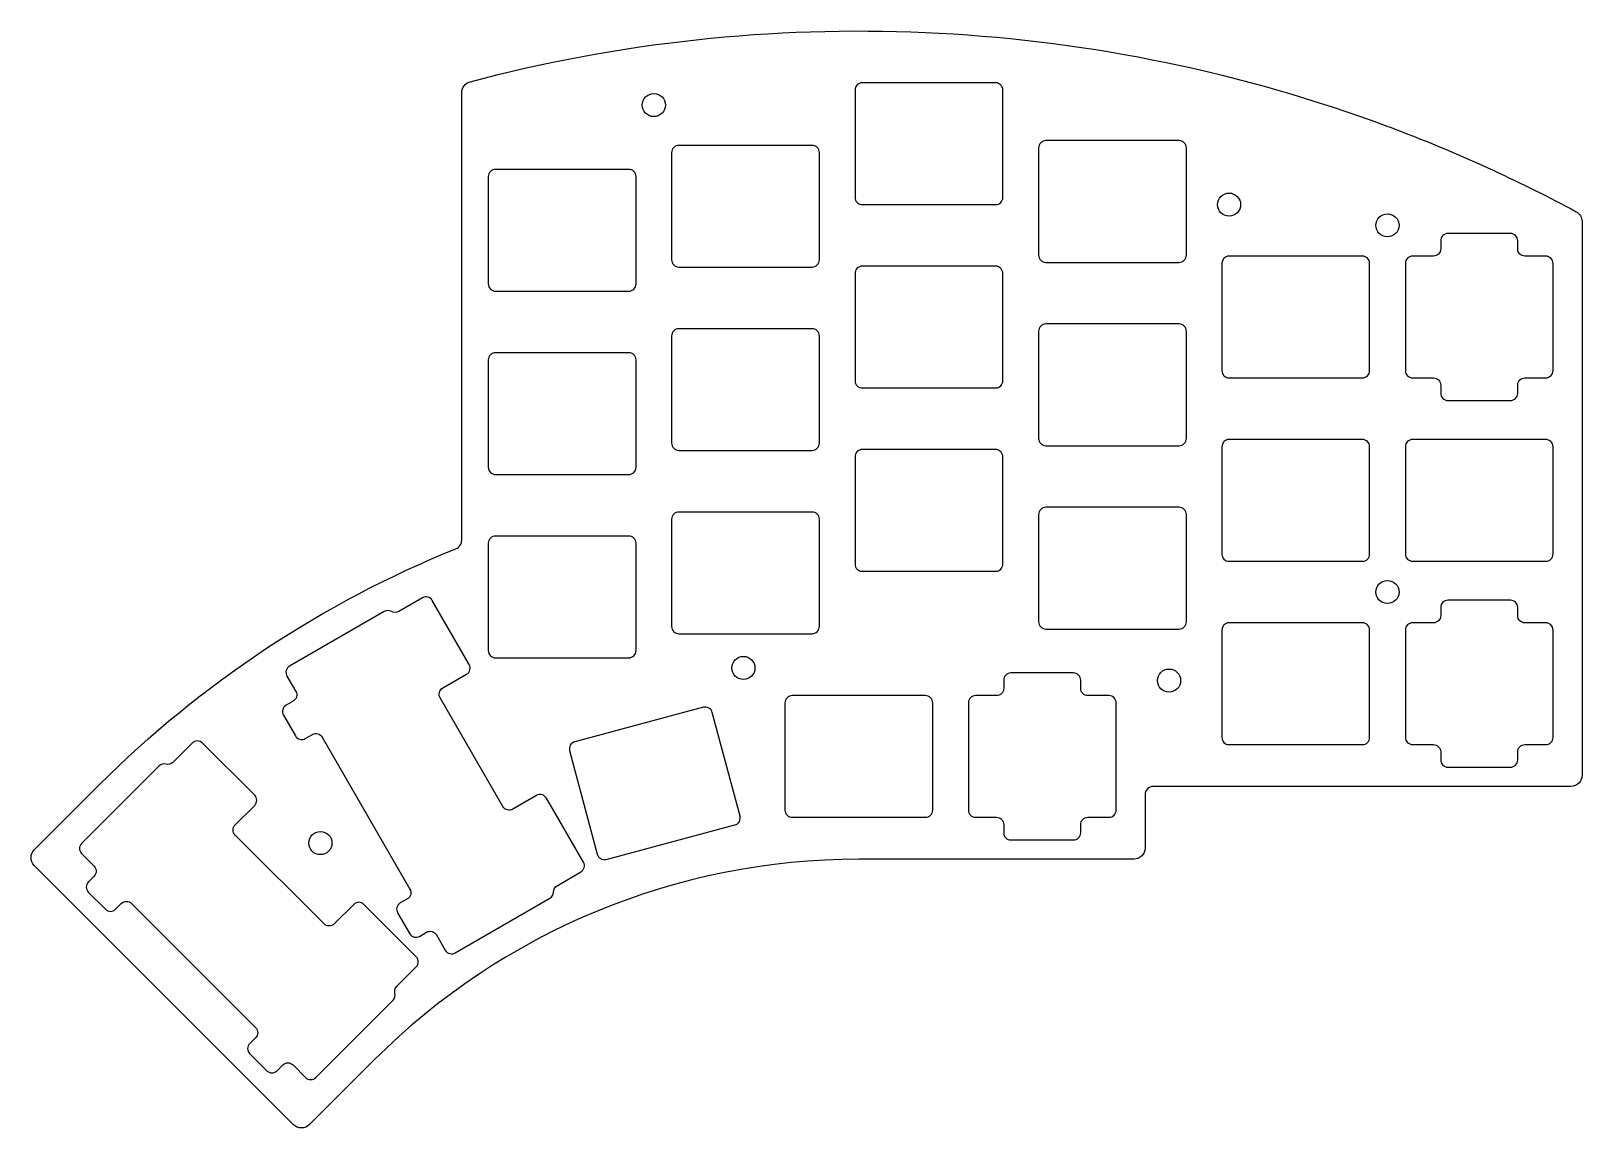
# Model space of a CAD drawing. Header units: millimetres. Extents: x -131 to 30, y -46 to 68.
import ezdxf

# ---------------------------------------------------------------- set-up
doc = ezdxf.new("R2010")
doc.units = ezdxf.units.MM
doc.layers.get('0').update_dxf_attribs({"linetype": 'CONTINUOUS'})

msp = doc.modelspace()

# ---------------------------------------------------------------- linework, layer by layer
for points in [[(28.57, -10.68), (-14.81, -10.68, 0.414214), (-15.66, -11.53), (-15.66, -17.09, -0.414214), (-16.81, -18.24), (-45.39, -18.24, 0.198912), (-95.73, -39.1), (-102.47, -45.83, -0.414214), (-104.09, -45.83), (-131.03, -18.89, -0.414214), (-131.03, -17.27), (-124.3, -10.53, -0.100553), (-87.25, 14.01, 0.305577), (-86.63, 14.93), (-86.63, 61.43, -0.340035), (-85.77, 62.54, -0.152906), (8.12, 58.43, -0.005983), (11.65, 57.1, -0.030622), (29.12, 49.04, -0.276008), (29.73, 48.03), (29.73, -9.53, -0.414214)], [(-45.78, 61.68), (-45.78, 50.52, 0.414214), (-45.03, 49.77), (-31.18, 49.77, 0.414214), (-30.43, 50.52), (-30.43, 61.68, 0.414214), (-31.18, 62.43), (-45.03, 62.43, 0.414214)], [(-26.72, 55.67), (-26.72, 44.52, 0.414214), (-25.97, 43.77), (-12.12, 43.77, 0.414214), (-11.37, 44.52), (-11.37, 55.67, 0.414214), (-12.12, 56.42), (-25.97, 56.42, 0.414214)], [(-64.83, 55.18), (-64.83, 44.03, 0.414214), (-64.08, 43.28), (-50.23, 43.28, 0.414214), (-49.48, 44.03), (-49.48, 55.18, 0.414214), (-50.23, 55.93), (-64.08, 55.93, 0.414214)], [(-83.88, 52.68), (-83.88, 41.53, 0.414214), (-83.13, 40.78), (-69.28, 40.78, 0.414214), (-68.53, 41.53), (-68.53, 52.68, 0.414214), (-69.28, 53.43), (-83.13, 53.43, 0.414214)], [(23.8, 44.42, -0.414214), (23.05, 45.17), (23.05, 46.02, 0.414214), (22.3, 46.77), (15.8, 46.77, 0.414214), (15.05, 46.02), (15.05, 45.17, -0.414214), (14.3, 44.42), (12.12, 44.42, 0.414214), (11.38, 43.67), (11.38, 32.52, 0.414214), (12.12, 31.77), (14.3, 31.77, -0.414214), (15.05, 31.02), (15.05, 30.17, 0.414214), (15.8, 29.42), (22.3, 29.42, 0.414214), (23.05, 30.17), (23.05, 31.02, -0.414214), (23.8, 31.77), (25.97, 31.77, 0.414214), (26.72, 32.52), (26.72, 43.67, 0.414214), (25.97, 44.42)], [(-7.68, 43.67), (-7.68, 32.52, 0.414214), (-6.93, 31.77), (6.92, 31.77, 0.414214), (7.67, 32.52), (7.67, 43.67, 0.414214), (6.92, 44.42), (-6.93, 44.42, 0.414214)], [(-45.78, 42.62), (-45.78, 31.47, 0.414214), (-45.03, 30.72), (-31.18, 30.72, 0.414214), (-30.43, 31.47), (-30.43, 42.62, 0.414214), (-31.18, 43.38), (-45.03, 43.38, 0.414214)], [(-26.72, 36.62), (-26.72, 25.47, 0.414214), (-25.97, 24.72), (-12.12, 24.72, 0.414214), (-11.37, 25.47), (-11.37, 36.62, 0.414214), (-12.12, 37.37), (-25.97, 37.37, 0.414214)], [(-64.83, 36.13), (-64.83, 24.98, 0.414214), (-64.08, 24.23), (-50.23, 24.23, 0.414214), (-49.48, 24.98), (-49.48, 36.13, 0.414214), (-50.23, 36.88), (-64.08, 36.88, 0.414214)], [(-83.88, 33.63), (-83.88, 22.48, 0.414214), (-83.13, 21.73), (-69.28, 21.73, 0.414214), (-68.53, 22.48), (-68.53, 33.63, 0.414214), (-69.28, 34.38), (-83.13, 34.38, 0.414214)], [(-45.78, 23.57), (-45.78, 12.42, 0.414214), (-45.03, 11.67), (-31.18, 11.67, 0.414214), (-30.43, 12.42), (-30.43, 23.57, 0.414214), (-31.18, 24.33), (-45.03, 24.33, 0.414214)], [(-7.68, 24.62), (-7.68, 13.47, 0.414214), (-6.93, 12.72), (6.92, 12.72, 0.414214), (7.67, 13.47), (7.67, 24.62, 0.414214), (6.92, 25.37), (-6.93, 25.37, 0.414214)], [(11.38, 24.62), (11.38, 13.47, 0.414214), (12.12, 12.72), (25.97, 12.72, 0.414214), (26.72, 13.47), (26.72, 24.62, 0.414214), (25.97, 25.37), (12.12, 25.37, 0.414214)], [(-64.83, 17.08), (-64.83, 5.93, 0.414214), (-64.08, 5.18), (-50.23, 5.18, 0.414214), (-49.48, 5.93), (-49.48, 17.08, 0.414214), (-50.23, 17.83), (-64.08, 17.83, 0.414214)], [(-26.72, 17.57), (-26.72, 6.42, 0.414214), (-25.97, 5.67), (-12.12, 5.67, 0.414214), (-11.37, 6.42), (-11.37, 17.57, 0.414214), (-12.12, 18.32), (-25.97, 18.32, 0.414214)], [(-83.88, 14.58), (-83.88, 3.43, 0.414214), (-83.13, 2.68), (-69.28, 2.68, 0.414214), (-68.53, 3.43), (-68.53, 14.58, 0.414214), (-69.28, 15.33), (-83.13, 15.33, 0.414214)], [(-87.31, -27.97), (-77.48, -22.3, 0.267949), (-77.11, -21.65, -0.267949), (-76.73, -21), (-74.27, -19.57, 0.414214), (-73.99, -18.55), (-77.83, -11.9, 0.414214), (-78.85, -11.63), (-81.32, -13.05, -0.414214), (-82.35, -12.78), (-88.87, -1.48, -0.414214), (-88.6, -0.45), (-86.13, 0.97, 0.414214), (-85.85, 2), (-89.69, 8.64, 0.414214), (-90.72, 8.92), (-93.18, 7.49, -0.267949), (-93.93, 7.49, 0.267949), (-94.68, 7.49), (-104.51, 1.82, 0.414214), (-104.79, 0.79), (-103.87, -0.8, -0.414214), (-104.14, -1.82), (-104.88, -2.25, 0.414214), (-105.15, -3.27), (-103.9, -5.44, 0.414214), (-102.88, -5.71), (-102.14, -5.29, -0.414214), (-101.12, -5.56), (-92.01, -21.34, -0.414214), (-92.28, -22.37), (-93.02, -22.79, 0.414214), (-93.29, -23.82), (-92.04, -25.98, 0.414214), (-91.02, -26.26), (-90.28, -25.83, -0.414214), (-89.26, -26.11), (-88.34, -27.7, 0.414214)], [(15.05, 7.07, -0.414214), (14.3, 6.32), (12.12, 6.32, 0.414214), (11.38, 5.57), (11.38, -5.58, 0.414214), (12.12, -6.33), (14.3, -6.33, -0.414214), (15.05, -7.08), (15.05, -7.93, 0.414214), (15.8, -8.68), (22.3, -8.68, 0.414214), (23.05, -7.93), (23.05, -7.08, -0.414214), (23.8, -6.33), (25.97, -6.33, 0.414214), (26.72, -5.58), (26.72, 5.57, 0.414214), (25.97, 6.32), (23.8, 6.32, -0.414214), (23.05, 7.07), (23.05, 7.92, 0.414214), (22.3, 8.67), (15.8, 8.67, 0.414214), (15.05, 7.92)], [(-7.68, 5.57), (-7.68, -5.58, 0.414214), (-6.93, -6.33), (6.92, -6.33, 0.414214), (7.67, -5.58), (7.67, 5.57, 0.414214), (6.92, 6.32), (-6.93, 6.32, 0.414214)], [(-30.34, -0.49, -0.414214), (-31.09, -1.24), (-33.26, -1.24, 0.414214), (-34.01, -1.99), (-34.01, -13.14, 0.414214), (-33.26, -13.89), (-31.09, -13.89, -0.414214), (-30.34, -14.64), (-30.34, -15.49, 0.414214), (-29.59, -16.24), (-23.09, -16.24, 0.414214), (-22.34, -15.49), (-22.34, -14.64, -0.414214), (-21.59, -13.89), (-19.41, -13.89, 0.414214), (-18.66, -13.14), (-18.66, -1.99, 0.414214), (-19.41, -1.24), (-21.59, -1.24, -0.414214), (-22.34, -0.49), (-22.34, 0.36, 0.414214), (-23.09, 1.11), (-29.59, 1.11, 0.414214), (-30.34, 0.36)], [(-53.06, -1.99), (-53.06, -13.14, 0.414214), (-52.31, -13.89), (-38.46, -13.89, 0.414214), (-37.71, -13.14), (-37.71, -1.99, 0.414214), (-38.46, -1.24), (-52.31, -1.24, 0.414214)], [(-75.43, -6.96), (-72.55, -17.73, 0.414214), (-71.63, -18.26), (-58.25, -14.68, 0.414214), (-57.72, -13.76), (-60.61, -2.99, 0.414214), (-61.52, -2.46), (-74.9, -6.04, 0.414214)], [(-116.64, -8.18, -0.267949), (-117.37, -8.37, 0.267949), (-118.09, -8.57), (-126.12, -16.6, 0.414214), (-126.12, -17.66), (-124.82, -18.95, -0.414214), (-124.82, -20.02), (-125.42, -20.62, 0.414214), (-125.42, -21.68), (-123.65, -23.45, 0.414214), (-122.59, -23.45), (-121.99, -22.84, -0.414214), (-120.93, -22.84), (-108.04, -35.73, -0.414214), (-108.04, -36.79), (-108.65, -37.39, 0.414214), (-108.65, -38.45), (-106.88, -40.22, 0.414214), (-105.82, -40.22), (-105.22, -39.62, -0.414214), (-104.15, -39.62), (-102.86, -40.92, 0.414214), (-101.8, -40.92), (-93.77, -32.89, 0.267949), (-93.57, -32.17, -0.267949), (-93.38, -31.44), (-91.37, -29.43, 0.414214), (-91.37, -28.37), (-96.79, -22.94, 0.414214), (-97.85, -22.94), (-99.87, -24.96, -0.414214), (-100.93, -24.96), (-110.16, -15.73, -0.414214), (-110.16, -14.67), (-108.14, -12.65, 0.414214), (-108.14, -11.59), (-113.57, -6.17, 0.414214), (-114.63, -6.17)]]:
    msp.add_lwpolyline(points, format="xyb", close=True)
for centre in [(-66.68, 60.12), (-6.93, 49.77), (9.52, 47.62), (9.52, 9.52), (-57.38, 1.63), (-13.16, 0.32), (-101.31, -16.57)]:
    msp.add_circle(centre, 1.2)

doc.saveas('drawing.dxf')
